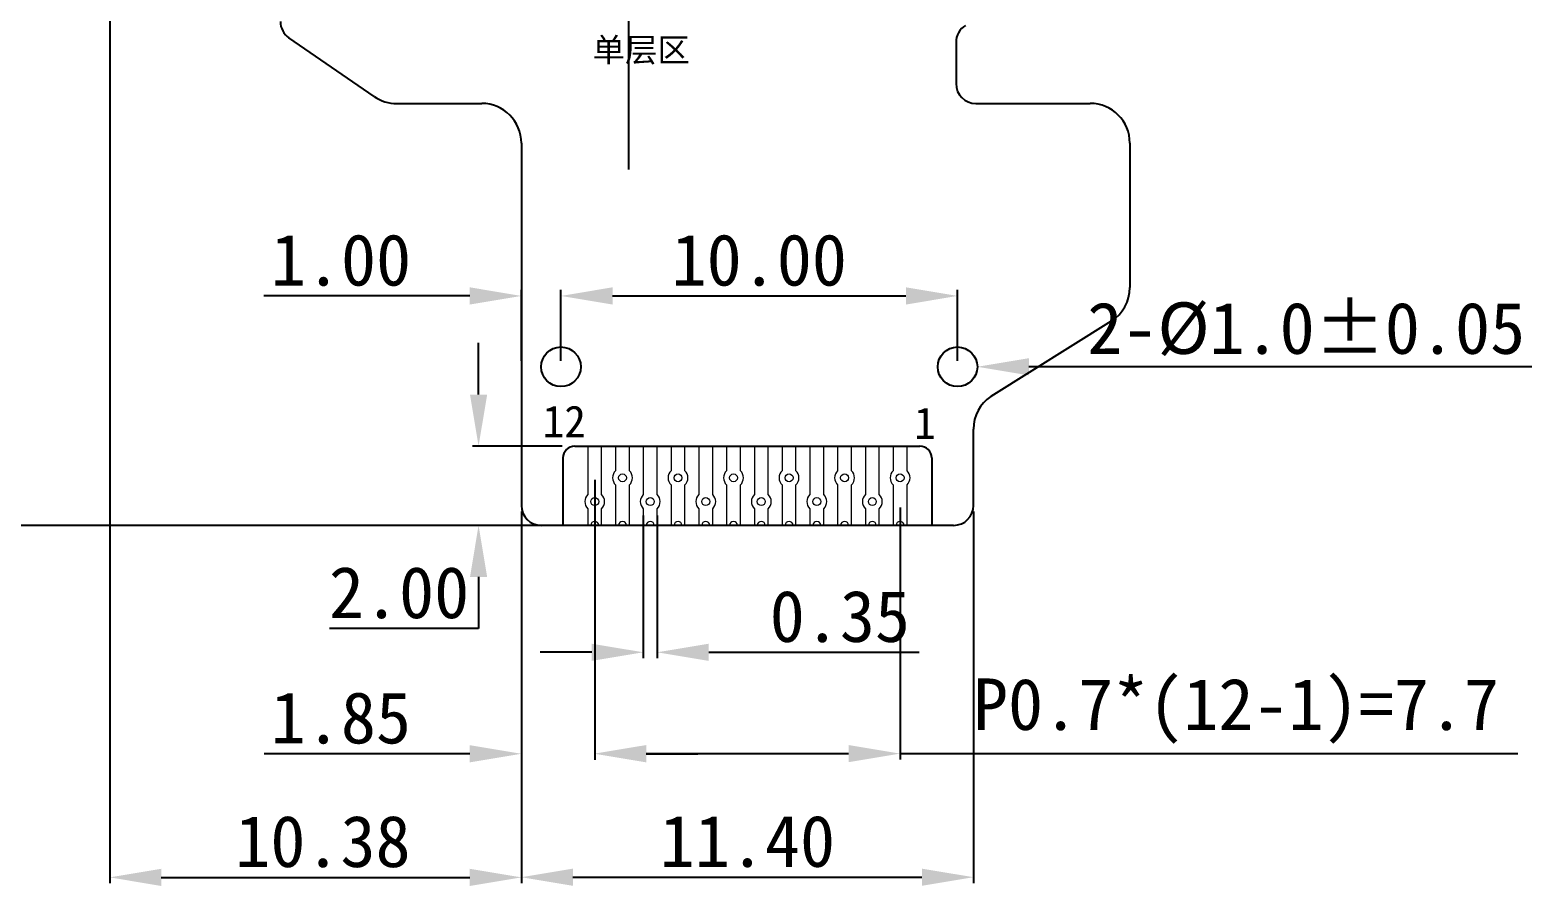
# Model space of a CAD drawing. Header units: millimetres. Extents: x 1344 to 1578, y 492 to 647.
# Drawn here: x 1378.46 to 1416.33, y 559.77 to 581.35 of the extents above; entities that cross this region are included whole.
import ezdxf
from ezdxf.lldxf.tags import DXFTag

# ---------------------------------------------------------------- set-up
doc = ezdxf.new("R2010")
doc.units = ezdxf.units.MM
for name, color, linetype in [('dim', 3, 'Continuous'), ('FPC', 30, 'Continuous'), ('lcd', 4, 'Continuous')]:
    doc.layers.add(name, color=color, linetype=linetype)
doc.styles.get("Standard").update_dxf_attribs({"font": 'txt', "bigfont": 'gbcbig.shx'})
doc.styles.add('宋体', font='')
doc.styles.get('宋体').set_extended_font_data('SimSun')
tags = doc.linetypes.add('CENTER', pattern=[2, 1.25, -0.25, 0.25, -0.25]).pattern_tags.tags
tags[10:11] = [DXFTag(74, 4), DXFTag(75, 0), DXFTag(340, '0'), DXFTag(46, 0.0), DXFTag(50, 0.0), DXFTag(44, 0.0), DXFTag(45, 0.0)]
tags[8:9] = [DXFTag(74, 4), DXFTag(75, 0), DXFTag(340, '0'), DXFTag(46, 0.0), DXFTag(50, 0.0), DXFTag(44, 0.0), DXFTag(45, 0.0)]
tags[6:7] = [DXFTag(74, 4), DXFTag(75, 0), DXFTag(340, '0'), DXFTag(46, 0.0), DXFTag(50, 0.0), DXFTag(44, 0.0), DXFTag(45, 0.0)]
tags[4:5] = [DXFTag(74, 4), DXFTag(75, 0), DXFTag(340, '0'), DXFTag(46, 0.0), DXFTag(50, 0.0), DXFTag(44, 0.0), DXFTag(45, 0.0)]
doc.dimstyles.get("Standard").update_dxf_attribs({"dimtxt": 3, "dimasz": 1.5, "dimexe": 0.3, "dimexo": 0.3, "dimgap": 0.5, "dimtad": 1, "dimtoh": 1, "dimdsep": 46, "dimtxsty": 'Standard', "dimcen": 0.5, "dimclrd": 2, "dimclre": 3, "dimclrt": 6, "dimadec": 1, "dimazin": 0, "dimtfac": 1, "dimtofl": 0, "dimtmove": 0, "dimatfit": 3, "dimfxl": 1, "dimtolj": 1, "dimtzin": 0, "dimarcsym": 0})

# ---------------------------------------------------------------- blocks, each defined once
blk = doc.blocks.new('*D32')
at = {"layer": 'Defpoints', "color": 0, "transparency": 16777216}
for p in [(1369.023, 581.993), (1380.468, 581.993), (1391.348, 568.862)]:
    blk.add_point(p, dxfattribs=at)
at = {"layer": 'dim', "color": 3, "lineweight": -2, "transparency": 16777216}
for p, q in [((1380.318, 581.993), (1368.873, 581.993)), ((1391.198, 568.862), (1368.873, 568.862))]:
    blk.add_line(p, q, dxfattribs=at)
at = {"layer": 'dim', "color": 2, "lineweight": -2, "transparency": 16777216}
blk.add_line((1369.023, 570.162), (1369.023, 580.693), dxfattribs=at)
at = {"layer": 'dim', "color": 2, "transparency": 16777216}
for points in [[(1368.806, 580.693), (1369.239, 580.693), (1369.023, 581.993)], [(1368.806, 570.162), (1369.239, 570.162), (1369.023, 568.862)]]:
    blk.add_solid(points, dxfattribs=at)
at = {"layer": 'dim', "color": 3, "transparency": 16777216, "insert": (1368.076, 575.427), "char_height": 1.3, "attachment_point": 5, "rotation": 90, "style": '宋体'}
blk.add_mtext('\\A1;13.13%%p0.5', dxfattribs=at)
blk = doc.blocks.new('*D33')
at = {"layer": 'Defpoints', "color": 0, "transparency": 16777216}
for p in [(1390.848, 569.362), (1402.248, 569.362), (1402.248, 559.99)]:
    blk.add_point(p, dxfattribs=at)
at = {"layer": 'dim', "color": 3, "lineweight": -2, "transparency": 16777216}
for p, q in [((1390.848, 569.212), (1390.848, 559.84)), ((1402.248, 569.212), (1402.248, 559.84))]:
    blk.add_line(p, q, dxfattribs=at)
at = {"layer": 'dim', "color": 2, "lineweight": -2, "transparency": 16777216}
blk.add_line((1392.148, 559.99), (1400.948, 559.99), dxfattribs=at)
at = {"layer": 'dim', "color": 2, "transparency": 16777216}
for points in [[(1392.148, 560.206), (1392.148, 559.773), (1390.848, 559.99)], [(1400.948, 560.206), (1400.948, 559.773), (1402.248, 559.99)]]:
    blk.add_solid(points, dxfattribs=at)
at = {"layer": 'dim', "color": 3, "transparency": 16777216, "insert": (1396.548, 560.89), "char_height": 1.3, "attachment_point": 5, "style": '宋体'}
blk.add_mtext('\\A1;11.40', dxfattribs=at)
blk = doc.blocks.new('*D34')
at = {"layer": 'Defpoints', "color": 0, "transparency": 16777216}
for p in [(1390.848, 569.362), (1392.698, 569.462), (1392.698, 563.103)]:
    blk.add_point(p, dxfattribs=at)
at = {"layer": 'dim', "color": 3, "lineweight": -2, "transparency": 16777216}
for p, q in [((1392.698, 569.312), (1392.698, 562.953)), ((1390.848, 569.212), (1390.848, 562.953))]:
    blk.add_line(p, q, dxfattribs=at)
at = {"layer": 'dim', "color": 2, "lineweight": -2, "transparency": 16777216}
for p, q in [((1389.548, 563.103), (1384.362, 563.103)), ((1393.998, 563.103), (1395.298, 563.103))]:
    blk.add_line(p, q, dxfattribs=at)
at = {"layer": 'dim', "color": 2, "transparency": 16777216}
for points in [[(1389.548, 563.319), (1389.548, 562.886), (1390.848, 563.103)], [(1393.998, 563.319), (1393.998, 562.886), (1392.698, 563.103)]]:
    blk.add_solid(points, dxfattribs=at)
at = {"layer": 'dim', "color": 3, "transparency": 16777216, "insert": (1386.298, 564.003), "char_height": 1.3, "attachment_point": 5, "style": '宋体'}
blk.add_mtext('\\A1;1.85', dxfattribs=at)
blk = doc.blocks.new('*D35')
at = {"layer": 'Defpoints', "color": 0, "transparency": 16777216}
for p in [(1392.023, 570.862), (1389.769, 568.862), (1392.523, 568.862)]:
    blk.add_point(p, dxfattribs=at)
at = {"layer": 'dim', "color": 2, "lineweight": -2, "transparency": 16777216}
for p, q in [((1389.769, 572.162), (1389.769, 573.462)), ((1389.769, 567.562), (1389.769, 566.262)), ((1389.769, 566.262), (1386.009, 566.262))]:
    blk.add_line(p, q, dxfattribs=at)
at = {"layer": 'dim', "color": 3, "lineweight": -2, "transparency": 16777216}
for p, q in [((1391.873, 570.862), (1389.619, 570.862)), ((1392.373, 568.862), (1389.619, 568.862))]:
    blk.add_line(p, q, dxfattribs=at)
at = {"layer": 'dim', "color": 2, "transparency": 16777216}
for points in [[(1389.553, 572.162), (1389.986, 572.162), (1389.769, 570.862)], [(1389.553, 567.562), (1389.986, 567.562), (1389.769, 568.862)]]:
    blk.add_solid(points, dxfattribs=at)
at = {"layer": 'dim', "color": 3, "transparency": 16777216, "insert": (1387.764, 567.162), "char_height": 1.3, "attachment_point": 5, "style": '宋体'}
blk.add_mtext('\\A1;2.00', dxfattribs=at)
blk = doc.blocks.new('*D36')
at = {"layer": 'Defpoints', "color": 0, "transparency": 16777216}
for p in [(1393.923, 569.262), (1394.273, 569.262), (1394.273, 565.662)]:
    blk.add_point(p, dxfattribs=at)
at = {"layer": 'dim', "color": 3, "lineweight": -2, "transparency": 16777216}
for p, q in [((1393.923, 569.112), (1393.923, 565.512)), ((1394.273, 569.112), (1394.273, 565.512))]:
    blk.add_line(p, q, dxfattribs=at)
at = {"layer": 'dim', "color": 2, "lineweight": -2, "transparency": 16777216}
for p, q in [((1392.623, 565.662), (1391.323, 565.662)), ((1395.573, 565.662), (1400.878, 565.662))]:
    blk.add_line(p, q, dxfattribs=at)
at = {"layer": 'dim', "color": 2, "transparency": 16777216}
for points in [[(1392.623, 565.878), (1392.623, 565.445), (1393.923, 565.662)], [(1395.573, 565.878), (1395.573, 565.445), (1394.273, 565.662)]]:
    blk.add_solid(points, dxfattribs=at)
at = {"layer": 'dim', "color": 3, "transparency": 16777216, "insert": (1398.88, 566.562), "char_height": 1.3, "attachment_point": 5, "style": '宋体'}
blk.add_mtext('\\A1;0.35', dxfattribs=at)
blk = doc.blocks.new('*D37')
at = {"layer": 'Defpoints', "color": 0, "transparency": 16777216}
for p in [(1401.347, 572.862), (1402.347, 572.862)]:
    blk.add_point(p, dxfattribs=at)
at = {"layer": 'dim', "color": 2, "lineweight": -2, "transparency": 16777216}
blk.add_line((1416.331, 572.862), (1403.647, 572.862), dxfattribs=at)
at = {"layer": 'dim', "color": 2, "transparency": 16777216}
blk.add_solid([(1403.647, 573.079), (1403.647, 572.645), (1402.347, 572.862)], dxfattribs=at)
at = {"layer": 'dim', "color": 3, "transparency": 16777216, "insert": (1410.639, 573.809), "char_height": 1.3, "attachment_point": 5, "style": '宋体'}
blk.add_mtext('\\A1;2-%%c1.0%%p0.05', dxfattribs=at)
blk = doc.blocks.new('*D38')
at = {"layer": 'Defpoints', "color": 0, "transparency": 16777216}
for p in [(1392.698, 570.162), (1400.398, 569.462), (1400.398, 563.107)]:
    blk.add_point(p, dxfattribs=at)
at = {"layer": 'dim', "color": 3, "lineweight": -2, "transparency": 16777216}
for p, q in [((1392.698, 570.012), (1392.698, 562.957)), ((1400.398, 569.312), (1400.398, 562.957))]:
    blk.add_line(p, q, dxfattribs=at)
at = {"layer": 'dim', "color": 2, "lineweight": -2, "transparency": 16777216}
for p, q in [((1393.998, 563.107), (1399.098, 563.107)), ((1400.398, 563.107), (1415.975, 563.107))]:
    blk.add_line(p, q, dxfattribs=at)
at = {"layer": 'dim', "color": 2, "transparency": 16777216}
for points in [[(1393.998, 563.323), (1393.998, 562.89), (1392.698, 563.107)], [(1399.098, 563.323), (1399.098, 562.89), (1400.398, 563.107)]]:
    blk.add_solid(points, dxfattribs=at)
at = {"layer": 'dim', "color": 3, "transparency": 16777216, "insert": (1408.868, 564.18), "char_height": 1.3, "attachment_point": 5, "style": '宋体'}
blk.add_mtext('\\A1;P0.7*(12-1)=7.7', dxfattribs=at)
blk = doc.blocks.new('*D39')
at = {"layer": 'Defpoints', "color": 0, "transparency": 16777216}
for p in [(1401.847, 574.649), (1391.847, 572.862), (1401.847, 572.862)]:
    blk.add_point(p, dxfattribs=at)
at = {"layer": 'dim', "color": 3, "lineweight": -2, "transparency": 16777216}
for p, q in [((1391.847, 573.012), (1391.847, 574.799)), ((1401.847, 573.012), (1401.847, 574.799))]:
    blk.add_line(p, q, dxfattribs=at)
at = {"layer": 'dim', "color": 2, "lineweight": -2, "transparency": 16777216}
blk.add_line((1393.147, 574.649), (1400.547, 574.649), dxfattribs=at)
at = {"layer": 'dim', "color": 2, "transparency": 16777216}
for points in [[(1393.147, 574.866), (1393.147, 574.432), (1391.847, 574.649)], [(1400.547, 574.866), (1400.547, 574.432), (1401.847, 574.649)]]:
    blk.add_solid(points, dxfattribs=at)
at = {"layer": 'dim', "color": 3, "transparency": 16777216, "insert": (1396.847, 575.549), "char_height": 1.3, "attachment_point": 5, "style": '宋体'}
blk.add_mtext('\\A1;10.00', dxfattribs=at)
blk = doc.blocks.new('*D40')
at = {"layer": 'Defpoints', "color": 0, "transparency": 16777216}
for p in [(1390.848, 574.649), (1390.848, 572.862), (1391.847, 572.862)]:
    blk.add_point(p, dxfattribs=at)
at = {"layer": 'dim', "color": 2, "lineweight": -2, "transparency": 16777216}
for p, q in [((1389.548, 574.649), (1384.353, 574.649)), ((1393.147, 574.649), (1394.447, 574.649))]:
    blk.add_line(p, q, dxfattribs=at)
at = {"layer": 'dim', "color": 3, "lineweight": -2, "transparency": 16777216}
for p, q in [((1390.848, 573.012), (1390.848, 574.799)), ((1391.847, 573.012), (1391.847, 574.799))]:
    blk.add_line(p, q, dxfattribs=at)
at = {"layer": 'dim', "color": 2, "transparency": 16777216}
for points in [[(1389.548, 574.866), (1389.548, 574.432), (1390.848, 574.649)], [(1393.147, 574.866), (1393.147, 574.432), (1391.847, 574.649)]]:
    blk.add_solid(points, dxfattribs=at)
at = {"layer": 'dim', "color": 3, "transparency": 16777216, "insert": (1386.3, 575.549), "char_height": 1.3, "attachment_point": 5, "style": '宋体'}
blk.add_mtext('\\A1;1.00', dxfattribs=at)
blk = doc.blocks.new('*D41')
at = {"layer": 'Defpoints', "color": 0, "transparency": 16777216}
for p in [(1380.468, 582.293), (1390.848, 569.362), (1390.848, 559.986)]:
    blk.add_point(p, dxfattribs=at)
at = {"layer": 'dim', "color": 3, "lineweight": -2, "transparency": 16777216}
for p, q in [((1380.468, 582.143), (1380.468, 559.836)), ((1390.848, 569.212), (1390.848, 559.836))]:
    blk.add_line(p, q, dxfattribs=at)
at = {"layer": 'dim', "color": 2, "lineweight": -2, "transparency": 16777216}
blk.add_line((1381.768, 559.986), (1389.548, 559.986), dxfattribs=at)
at = {"layer": 'dim', "color": 2, "transparency": 16777216}
for points in [[(1381.768, 560.202), (1381.768, 559.769), (1380.468, 559.986)], [(1389.548, 560.202), (1389.548, 559.769), (1390.848, 559.986)]]:
    blk.add_solid(points, dxfattribs=at)
at = {"layer": 'dim', "color": 3, "transparency": 16777216, "insert": (1385.845, 560.886), "char_height": 1.3, "attachment_point": 5, "style": '宋体'}
blk.add_mtext('\\A1;10.38', dxfattribs=at)
blk = doc.blocks.new('A$C27482C52')
at = {"layer": 'lcd'}
h = blk.add_hatch(color=2, dxfattribs=at)
h.paths.add_polyline_path([(30.427, 7.253), (31.227, 7.253), (31.227, 6.453), (30.427, 6.453)])
h.paths.add_polyline_path([(31, 7.049), (30.681, 7.049), (30.681, 6.712), (31, 6.712)], flags=24)
for p, q in [((6.003, 32.973), (31.403, 32.973)), ((6.003, 32.973), (6.003, 4.773)), ((31.403, 32.973), (31.403, 4.773)), ((7.003, 31.973), (30.403, 31.973)), ((7.003, 31.973), (7.003, 8.503)), ((30.403, 31.973), (30.403, 8.503)), ((7.003, 8.503), (30.403, 8.503)), ((6.003, 7.373), (31.403, 7.373)), ((31.403, 6.225), (6.003, 6.225)), ((31.403, 4.773), (6.003, 4.773))]:
    blk.add_line(p, q)
for points in [[(9.768, 5.373), (9.968, 5.373), (9.968, 5.173), (9.768, 5.173)], [(10.368, 5.323), (10.868, 5.323), (10.868, 5.223), (10.368, 5.223)], [(10.868, 5.623), (10.938, 5.623), (10.938, 4.923), (10.868, 4.923)], [(10.988, 5.623), (11.058, 5.623), (11.058, 4.923), (10.988, 4.923)], [(11.108, 5.623), (11.178, 5.623), (11.178, 4.923), (11.108, 4.923)], [(11.228, 5.623), (11.298, 5.623), (11.298, 4.923), (11.228, 4.923)], [(11.348, 5.623), (11.418, 5.623), (11.418, 4.923), (11.348, 4.923)], [(11.468, 5.623), (11.538, 5.623), (11.538, 4.923), (11.468, 4.923)], [(11.588, 5.623), (11.658, 5.623), (11.658, 4.923), (11.588, 4.923)], [(11.708, 5.623), (11.778, 5.623), (11.778, 4.923), (11.708, 4.923)], [(11.828, 5.623), (11.898, 5.623), (11.898, 4.923), (11.828, 4.923)], [(11.948, 5.623), (12.018, 5.623), (12.018, 4.923), (11.948, 4.923)], [(12.068, 5.623), (12.138, 5.623), (12.138, 4.923), (12.068, 4.923)], [(12.188, 5.623), (12.258, 5.623), (12.258, 4.923), (12.188, 4.923)], [(12.308, 5.623), (12.378, 5.623), (12.378, 4.923), (12.308, 4.923)], [(12.428, 5.623), (12.498, 5.623), (12.498, 4.923), (12.428, 4.923)], [(12.548, 5.623), (12.618, 5.623), (12.618, 4.923), (12.548, 4.923)], [(12.668, 5.623), (12.738, 5.623), (12.738, 4.923), (12.668, 4.923)], [(12.788, 5.623), (12.858, 5.623), (12.858, 4.923), (12.788, 4.923)], [(12.908, 5.623), (12.978, 5.623), (12.978, 4.923), (12.908, 4.923)], [(13.028, 5.623), (13.098, 5.623), (13.098, 4.923), (13.028, 4.923)], [(13.148, 5.623), (13.218, 5.623), (13.218, 4.923), (13.148, 4.923)], [(13.268, 5.623), (13.338, 5.623), (13.338, 4.923), (13.268, 4.923)], [(13.388, 5.623), (13.458, 5.623), (13.458, 4.923), (13.388, 4.923)], [(13.508, 5.623), (13.578, 5.623), (13.578, 4.923), (13.508, 4.923)], [(13.628, 5.623), (13.698, 5.623), (13.698, 4.923), (13.628, 4.923)], [(13.748, 5.623), (13.818, 5.623), (13.818, 4.923), (13.748, 4.923)], [(13.868, 5.623), (13.938, 5.623), (13.938, 4.923), (13.868, 4.923)], [(13.988, 5.623), (14.058, 5.623), (14.058, 4.923), (13.988, 4.923)], [(14.108, 5.623), (14.178, 5.623), (14.178, 4.923), (14.108, 4.923)], [(14.228, 5.623), (14.298, 5.623), (14.298, 4.923), (14.228, 4.923)], [(14.348, 5.623), (14.418, 5.623), (14.418, 4.923), (14.348, 4.923)], [(14.468, 5.623), (14.538, 5.623), (14.538, 4.923), (14.468, 4.923)], [(14.588, 5.623), (14.658, 5.623), (14.658, 4.923), (14.588, 4.923)], [(14.708, 5.623), (14.778, 5.623), (14.778, 4.923), (14.708, 4.923)], [(14.828, 5.623), (14.898, 5.623), (14.898, 4.923), (14.828, 4.923)], [(14.948, 5.623), (15.018, 5.623), (15.018, 4.923), (14.948, 4.923)], [(15.068, 5.623), (15.138, 5.623), (15.138, 4.923), (15.068, 4.923)], [(15.188, 5.623), (15.258, 5.623), (15.258, 4.923), (15.188, 4.923)], [(15.308, 5.623), (15.378, 5.623), (15.378, 4.923), (15.308, 4.923)], [(15.428, 5.623), (15.498, 5.623), (15.498, 4.923), (15.428, 4.923)], [(15.548, 5.623), (15.618, 5.623), (15.618, 4.923), (15.548, 4.923)], [(15.668, 5.623), (15.738, 5.623), (15.738, 4.923), (15.668, 4.923)], [(15.788, 5.623), (15.858, 5.623), (15.858, 4.923), (15.788, 4.923)], [(15.908, 5.623), (15.978, 5.623), (15.978, 4.923), (15.908, 4.923)], [(16.028, 5.623), (16.098, 5.623), (16.098, 4.923), (16.028, 4.923)], [(16.148, 5.623), (16.218, 5.623), (16.218, 4.923), (16.148, 4.923)], [(16.268, 5.623), (16.338, 5.623), (16.338, 4.923), (16.268, 4.923)], [(16.388, 5.623), (16.458, 5.623), (16.458, 4.923), (16.388, 4.923)], [(16.508, 5.623), (16.578, 5.623), (16.578, 4.923), (16.508, 4.923)], [(16.628, 5.623), (16.698, 5.623), (16.698, 4.923), (16.628, 4.923)], [(16.748, 5.623), (16.818, 5.623), (16.818, 4.923), (16.748, 4.923)], [(16.868, 5.623), (16.938, 5.623), (16.938, 4.923), (16.868, 4.923)], [(16.988, 5.623), (17.058, 5.623), (17.058, 4.923), (16.988, 4.923)], [(17.108, 5.623), (17.178, 5.623), (17.178, 4.923), (17.108, 4.923)], [(17.228, 5.623), (17.298, 5.623), (17.298, 4.923), (17.228, 4.923)], [(17.348, 5.623), (17.418, 5.623), (17.418, 4.923), (17.348, 4.923)], [(17.468, 5.623), (17.538, 5.623), (17.538, 4.923), (17.468, 4.923)], [(17.588, 5.623), (17.658, 5.623), (17.658, 4.923), (17.588, 4.923)], [(17.708, 5.623), (17.778, 5.623), (17.778, 4.923), (17.708, 4.923)], [(17.828, 5.623), (17.898, 5.623), (17.898, 4.923), (17.828, 4.923)], [(17.948, 5.623), (18.018, 5.623), (18.018, 4.923), (17.948, 4.923)], [(18.068, 5.623), (18.138, 5.623), (18.138, 4.923), (18.068, 4.923)], [(18.188, 5.623), (18.258, 5.623), (18.258, 4.923), (18.188, 4.923)], [(18.308, 5.623), (18.378, 5.623), (18.378, 4.923), (18.308, 4.923)], [(18.428, 5.623), (18.498, 5.623), (18.498, 4.923), (18.428, 4.923)], [(18.548, 5.623), (18.618, 5.623), (18.618, 4.923), (18.548, 4.923)], [(18.668, 5.623), (18.738, 5.623), (18.738, 4.923), (18.668, 4.923)], [(18.788, 5.623), (18.858, 5.623), (18.858, 4.923), (18.788, 4.923)], [(18.908, 5.623), (18.978, 5.623), (18.978, 4.923), (18.908, 4.923)], [(19.028, 5.623), (19.098, 5.623), (19.098, 4.923), (19.028, 4.923)], [(19.148, 5.623), (19.218, 5.623), (19.218, 4.923), (19.148, 4.923)], [(19.268, 5.623), (19.338, 5.623), (19.338, 4.923), (19.268, 4.923)], [(19.388, 5.623), (19.458, 5.623), (19.458, 4.923), (19.388, 4.923)], [(19.508, 5.623), (19.578, 5.623), (19.578, 4.923), (19.508, 4.923)], [(19.628, 5.623), (19.698, 5.623), (19.698, 4.923), (19.628, 4.923)], [(19.748, 5.623), (19.818, 5.623), (19.818, 4.923), (19.748, 4.923)], [(19.868, 5.623), (19.938, 5.623), (19.938, 4.923), (19.868, 4.923)], [(19.988, 5.623), (20.058, 5.623), (20.058, 4.923), (19.988, 4.923)], [(20.108, 5.623), (20.178, 5.623), (20.178, 4.923), (20.108, 4.923)], [(20.228, 5.623), (20.298, 5.623), (20.298, 4.923), (20.228, 4.923)], [(20.348, 5.623), (20.418, 5.623), (20.418, 4.923), (20.348, 4.923)], [(20.468, 5.623), (20.538, 5.623), (20.538, 4.923), (20.468, 4.923)], [(20.588, 5.623), (20.658, 5.623), (20.658, 4.923), (20.588, 4.923)], [(20.708, 5.623), (20.778, 5.623), (20.778, 4.923), (20.708, 4.923)], [(20.828, 5.623), (20.898, 5.623), (20.898, 4.923), (20.828, 4.923)], [(20.948, 5.623), (21.018, 5.623), (21.018, 4.923), (20.948, 4.923)], [(21.068, 5.623), (21.138, 5.623), (21.138, 4.923), (21.068, 4.923)], [(21.188, 5.623), (21.258, 5.623), (21.258, 4.923), (21.188, 4.923)], [(21.308, 5.623), (21.378, 5.623), (21.378, 4.923), (21.308, 4.923)], [(21.428, 5.623), (21.498, 5.623), (21.498, 4.923), (21.428, 4.923)], [(21.548, 5.623), (21.618, 5.623), (21.618, 4.923), (21.548, 4.923)], [(21.668, 5.623), (21.738, 5.623), (21.738, 4.923), (21.668, 4.923)], [(21.788, 5.623), (21.858, 5.623), (21.858, 4.923), (21.788, 4.923)], [(21.908, 5.623), (21.978, 5.623), (21.978, 4.923), (21.908, 4.923)], [(22.028, 5.623), (22.098, 5.623), (22.098, 4.923), (22.028, 4.923)], [(22.148, 5.623), (22.218, 5.623), (22.218, 4.923), (22.148, 4.923)], [(22.268, 5.623), (22.338, 5.623), (22.338, 4.923), (22.268, 4.923)], [(22.388, 5.623), (22.458, 5.623), (22.458, 4.923), (22.388, 4.923)], [(22.508, 5.623), (22.578, 5.623), (22.578, 4.923), (22.508, 4.923)], [(22.628, 5.623), (22.698, 5.623), (22.698, 4.923), (22.628, 4.923)], [(22.748, 5.623), (22.818, 5.623), (22.818, 4.923), (22.748, 4.923)], [(22.868, 5.623), (22.938, 5.623), (22.938, 4.923), (22.868, 4.923)], [(22.988, 5.623), (23.058, 5.623), (23.058, 4.923), (22.988, 4.923)], [(23.108, 5.623), (23.178, 5.623), (23.178, 4.923), (23.108, 4.923)], [(23.228, 5.623), (23.298, 5.623), (23.298, 4.923), (23.228, 4.923)], [(23.348, 5.623), (23.418, 5.623), (23.418, 4.923), (23.348, 4.923)], [(23.468, 5.623), (23.538, 5.623), (23.538, 4.923), (23.468, 4.923)], [(23.588, 5.623), (23.658, 5.623), (23.658, 4.923), (23.588, 4.923)], [(23.708, 5.623), (23.778, 5.623), (23.778, 4.923), (23.708, 4.923)], [(23.828, 5.623), (23.898, 5.623), (23.898, 4.923), (23.828, 4.923)], [(23.948, 5.623), (24.018, 5.623), (24.018, 4.923), (23.948, 4.923)], [(24.068, 5.623), (24.138, 5.623), (24.138, 4.923), (24.068, 4.923)], [(24.188, 5.623), (24.258, 5.623), (24.258, 4.923), (24.188, 4.923)], [(24.308, 5.623), (24.378, 5.623), (24.378, 4.923), (24.308, 4.923)], [(24.428, 5.623), (24.498, 5.623), (24.498, 4.923), (24.428, 4.923)], [(24.548, 5.623), (24.618, 5.623), (24.618, 4.923), (24.548, 4.923)], [(24.668, 5.623), (24.738, 5.623), (24.738, 4.923), (24.668, 4.923)], [(24.788, 5.623), (24.858, 5.623), (24.858, 4.923), (24.788, 4.923)], [(24.908, 5.623), (24.978, 5.623), (24.978, 4.923), (24.908, 4.923)], [(25.028, 5.623), (25.098, 5.623), (25.098, 4.923), (25.028, 4.923)], [(25.148, 5.623), (25.218, 5.623), (25.218, 4.923), (25.148, 4.923)], [(25.268, 5.623), (25.338, 5.623), (25.338, 4.923), (25.268, 4.923)], [(25.388, 5.623), (25.458, 5.623), (25.458, 4.923), (25.388, 4.923)], [(25.508, 5.623), (25.578, 5.623), (25.578, 4.923), (25.508, 4.923)], [(25.628, 5.623), (25.698, 5.623), (25.698, 4.923), (25.628, 4.923)], [(25.748, 5.623), (25.818, 5.623), (25.818, 4.923), (25.748, 4.923)], [(25.868, 5.623), (25.938, 5.623), (25.938, 4.923), (25.868, 4.923)], [(25.988, 5.623), (26.058, 5.623), (26.058, 4.923), (25.988, 4.923)], [(26.108, 5.623), (26.178, 5.623), (26.178, 4.923), (26.108, 4.923)], [(26.228, 5.623), (26.298, 5.623), (26.298, 4.923), (26.228, 4.923)], [(26.348, 5.623), (26.418, 5.623), (26.418, 4.923), (26.348, 4.923)], [(26.468, 5.623), (26.538, 5.623), (26.538, 4.923), (26.468, 4.923)], [(26.538, 5.623), (26.468, 5.623), (26.468, 4.923), (26.538, 4.923)], [(27.038, 5.323), (26.538, 5.323), (26.538, 5.223), (27.038, 5.223)], [(27.638, 5.373), (27.438, 5.373), (27.438, 5.173), (27.638, 5.173)]]:
    blk.add_lwpolyline(points, close=True)
at = {"layer": 'FPC', "color": 1, "linetype": 'CENTER'}
for p, q in [((18.703, 36.639), (18.703, 0)), ((0, 20.238), (36.639, 20.238))]:
    blk.add_line(p, q, dxfattribs=at)
at = {"layer": 'lcd'}
blk.add_lwpolyline([(31.227, 7.253), (30.427, 7.253), (30.427, 6.453), (31.227, 6.453)], close=True, dxfattribs=at)
at = {"layer": 'FPC', "color": 6, "insert": (19.903, 12.541), "char_height": 1.5963, "width": 24.54925, "attachment_point": 1, "style": '宋体'}
blk.add_mtext('银浆点', dxfattribs=at)
at = {"layer": 'lcd', "insert": (10.849, 24.908), "char_height": 2.00104, "width": 24.62491, "attachment_point": 1, "style": '宋体'}
blk.add_mtext('    1.30"\\P240*RGB*240\\P    ', dxfattribs=at)
at = {"layer": 'lcd', "extrusion": (0, 0, -1), "insert": (30.95, 6.999), "char_height": 0.2, "width": 0.09633, "attachment_point": 1, "text_direction": (-1, 0, 0), "style": '宋体'}
blk.add_mtext('Ag', dxfattribs=at)
at = {"layer": 'dim'}
blk.add_leader([(30.578, 7.085), (27.625, 10.152), (19.065, 10.152)], dimstyle='Standard', override={"dimscale": 0.5, "dimtxt": 2.6, "dimasz": 2.6, "dimexe": 0.3, "dimexo": 0.3, "dimzin": 0, "dimtxsty": '宋体', "dimcen": 0, "dimclrt": 3, "dimtp": 0, "dimtm": 0, "dimtzin": 0}, dxfattribs=at)

msp = doc.modelspace()

# ---------------------------------------------------------------- linework, layer by layer
at = {"color": 30}
for p, q in [((1392.198, 570.862), (1400.898, 570.862)), ((1391.898, 570.562), (1391.898, 568.862)), ((1401.198, 570.562), (1401.198, 568.862)), ((1391.698, 568.862), (1391.573, 568.862))]:
    msp.add_line(p, q, dxfattribs=at)
msp.add_line((1391.348, 568.862), (1391.348, 568.862))
for centre, start, end in [((1392.198, 570.562), 90, 180), ((1400.898, 570.562), 360, 90)]:
    msp.add_arc(centre, 0.3, start, end, dxfattribs=at)
at = {"layer": 'FPC', "color": 30}
for p, q in [((1387.138, 579.679), (1384.989, 581.156)), ((1401.808, 581.042), (1401.808, 580.003)), ((1401.808, 580.557), (1401.808, 580.003)), ((1387.704, 579.503), (1389.848, 579.503)), ((1402.308, 579.503), (1405.192, 579.503)), ((1406.192, 578.503), (1406.192, 574.862)), ((1405.722, 574.014), (1402.684, 572.116))]:
    msp.add_line(p, q, dxfattribs=at)
at = {"layer": 'FPC'}
for p, q in [((1390.848, 578.503), (1390.848, 569.362)), ((1390.848, 577.613), (1390.848, 569.362)), ((1402.248, 569.362), (1402.248, 571.29)), ((1401.748, 568.862), (1391.348, 568.862))]:
    msp.add_line(p, q, dxfattribs=at)
at = {"layer": 'FPC', "color": 2, "lineweight": 9}
for p, q in [((1392.523, 570.862), (1392.523, 569.641)), ((1392.523, 570.862), (1392.523, 570.862)), ((1392.873, 570.862), (1392.523, 570.862)), ((1392.873, 569.641), (1392.873, 570.862)), ((1393.223, 570.862), (1393.223, 570.241)), ((1393.573, 570.862), (1393.223, 570.862)), ((1393.573, 570.241), (1393.573, 570.862)), ((1393.923, 570.862), (1393.923, 569.641)), ((1394.273, 570.862), (1393.923, 570.862)), ((1394.273, 569.641), (1394.273, 570.862)), ((1394.623, 570.862), (1394.623, 570.241)), ((1394.973, 570.862), (1394.623, 570.862)), ((1394.973, 570.241), (1394.973, 570.862)), ((1395.323, 570.862), (1395.323, 569.641)), ((1395.673, 570.862), (1395.323, 570.862)), ((1395.673, 569.641), (1395.673, 570.862)), ((1396.023, 570.862), (1396.023, 570.241)), ((1396.373, 570.862), (1396.023, 570.862)), ((1396.373, 570.241), (1396.373, 570.862)), ((1396.723, 570.862), (1396.723, 569.641)), ((1397.073, 570.862), (1396.723, 570.862)), ((1397.073, 569.641), (1397.073, 570.862)), ((1397.423, 570.862), (1397.423, 570.241)), ((1397.773, 570.862), (1397.423, 570.862)), ((1397.773, 570.241), (1397.773, 570.862)), ((1398.123, 570.862), (1398.123, 569.641)), ((1398.473, 570.862), (1398.123, 570.862)), ((1398.473, 569.641), (1398.473, 570.862)), ((1398.823, 570.862), (1398.823, 570.241)), ((1399.173, 570.862), (1398.823, 570.862)), ((1399.173, 570.241), (1399.173, 570.862)), ((1399.523, 570.862), (1399.523, 569.641)), ((1399.873, 570.862), (1399.523, 570.862)), ((1399.873, 569.641), (1399.873, 570.862)), ((1400.223, 570.862), (1400.223, 570.241)), ((1400.573, 570.862), (1400.223, 570.862)), ((1400.573, 570.241), (1400.573, 570.862)), ((1393.223, 569.883), (1393.223, 568.862)), ((1393.573, 568.862), (1393.573, 569.883)), ((1394.623, 569.883), (1394.623, 568.862)), ((1394.973, 568.862), (1394.973, 569.883)), ((1396.023, 569.883), (1396.023, 568.862)), ((1396.373, 568.862), (1396.373, 569.883)), ((1397.423, 569.883), (1397.423, 568.862)), ((1397.773, 568.862), (1397.773, 569.883)), ((1398.823, 569.883), (1398.823, 568.862)), ((1399.173, 568.862), (1399.173, 569.883)), ((1400.223, 569.883), (1400.223, 568.862)), ((1400.573, 568.862), (1400.573, 569.883)), ((1392.523, 569.283), (1392.523, 568.862)), ((1392.873, 568.862), (1392.873, 569.283)), ((1393.923, 569.283), (1393.923, 568.862)), ((1394.273, 568.862), (1394.273, 569.283)), ((1395.323, 569.283), (1395.323, 568.862)), ((1395.673, 568.862), (1395.673, 569.283)), ((1396.723, 569.283), (1396.723, 568.862)), ((1397.073, 568.862), (1397.073, 569.283)), ((1398.123, 569.283), (1398.123, 568.862)), ((1398.473, 568.862), (1398.473, 569.283)), ((1399.523, 569.283), (1399.523, 568.862)), ((1399.873, 568.862), (1399.873, 569.283)), ((1397.698, 568.862), (1397.773, 568.862)), ((1397.773, 568.862), (1397.773, 568.862))]:
    msp.add_line(p, q, dxfattribs=at)
at = {"layer": 'FPC', "lineweight": 9}
for points in [[(1393.923, 570.862), (1393.923, 570.862)], [(1395.323, 570.862), (1395.323, 570.862)], [(1396.723, 570.862), (1396.723, 570.862)], [(1398.123, 570.862), (1398.123, 570.862)], [(1399.523, 570.862), (1399.523, 570.862)]]:
    msp.add_lwpolyline(points, dxfattribs=at)
at = {"layer": 'FPC', "color": 34}
for centre in [(1391.847, 572.862), (1401.847, 572.862)]:
    msp.add_circle(centre, 0.5, dxfattribs=at)
at = {"layer": 'FPC', "color": 6, "lineweight": 9}
for centre in [(1393.398, 570.062), (1394.798, 570.062), (1396.198, 570.062), (1397.598, 570.062), (1398.998, 570.062), (1400.398, 570.062), (1392.698, 569.462), (1394.098, 569.462), (1395.498, 569.462), (1396.898, 569.462), (1398.298, 569.462), (1399.698, 569.462)]:
    msp.add_circle(centre, 0.1, dxfattribs=at)
at = {"layer": 'FPC', "color": 30}
for centre, radius, start, end in [((1385.272, 581.568), 0.5, 180, 235.4983), ((1402.308, 581.042), 0.5, 121.2057, 180), ((1402.308, 580.003), 0.5, 180, 270), ((1387.704, 580.503), 1, 235.4983, 270), ((1405.192, 578.503), 1, 0, 90), ((1405.192, 574.862), 1, 301.9954, 0)]:
    msp.add_arc(centre, radius, start, end, dxfattribs=at)
at = {"layer": 'FPC'}
for centre, radius, start, end in [((1389.848, 578.503), 1, 360, 90), ((1403.248, 571.29), 1, 124.2834, 180), ((1391.348, 569.362), 0.5, 180, 270), ((1401.748, 569.362), 0.5, 270, 0)]:
    msp.add_arc(centre, radius, start, end, dxfattribs=at)
at = {"layer": 'FPC', "color": 2, "lineweight": 9}
for centre, radius, start, end in [((1393.398, 570.062), 0.25, 134.427, 225.573), ((1393.398, 570.062), 0.25, 314.427, 45.573), ((1394.798, 570.062), 0.25, 134.427, 225.573), ((1394.798, 570.062), 0.25, 314.427, 45.573), ((1396.198, 570.062), 0.25, 134.427, 225.573), ((1396.198, 570.062), 0.25, 314.427, 45.573), ((1397.598, 570.062), 0.25, 134.427, 225.573), ((1397.598, 570.062), 0.25, 314.427, 45.573), ((1398.998, 570.062), 0.25, 134.427, 225.573), ((1398.998, 570.062), 0.25, 314.427, 45.573), ((1400.398, 570.062), 0.25, 134.427, 225.573), ((1400.398, 570.062), 0.25, 314.427, 45.573), ((1392.698, 569.462), 0.25, 134.427, 225.573), ((1392.698, 569.462), 0.25, 314.427, 45.573), ((1394.098, 569.462), 0.25, 134.427, 225.573), ((1394.098, 569.462), 0.25, 314.427, 45.573), ((1395.498, 569.462), 0.25, 134.427, 225.573), ((1395.498, 569.462), 0.25, 314.427, 45.573), ((1396.898, 569.462), 0.25, 134.427, 225.573), ((1396.898, 569.462), 0.25, 314.427, 45.573), ((1398.298, 569.462), 0.25, 134.427, 225.573), ((1398.298, 569.462), 0.25, 314.427, 45.573), ((1399.698, 569.462), 0.25, 134.427, 225.573), ((1399.698, 569.462), 0.25, 314.427, 45.573), ((1392.698, 568.862), 0.1, 0, 180), ((1393.398, 568.862), 0.1, 0, 180), ((1394.098, 568.862), 0.1, 0, 180), ((1394.798, 568.862), 0.1, 0, 180), ((1395.498, 568.862), 0.1, 0, 180), ((1396.198, 568.862), 0.1, 0, 180), ((1396.898, 568.862), 0.1, 0, 180), ((1397.598, 568.862), 0.1, 0, 180), ((1398.298, 568.862), 0.1, 0, 180), ((1398.998, 568.862), 0.1, 0, 180), ((1399.698, 568.862), 0.1, 0, 180), ((1400.398, 568.862), 0.1, 0, 180)]:
    msp.add_arc(centre, radius, start, end, dxfattribs=at)

# ---------------------------------------------------------------- block references
msp.add_blockref('A$C27482C52', (1374.845, 577.84))

# ---------------------------------------------------------------- texts
at = {"color": 3, "char_height": 0.8, "width": 1.89044, "attachment_point": 1, "style": '宋体'}
for s, insert in [('12', (1391.386, 571.886)), ('1', (1400.754, 571.841))]:
    msp.add_mtext(s, dxfattribs=dict(at, insert=insert))
at = {"layer": 'FPC', "color": 1, "insert": (1392.641, 581.155), "char_height": 0.2, "width": 2.9375, "attachment_point": 1}
msp.add_mtext('{\\fPMingLiU|b0|i0|c134|p18;\\H3x;单层区}', dxfattribs=at)

# ---------------------------------------------------------------- dimensions: what is measured, and where the dimension line sits
at = {"layer": 'dim'}
for base, p1, p2, picture, middle in [((1390.848, 559.986), (1380.468, 582.293), (1390.848, 569.362), '*D41', (1385.845, 559.986)), ((1401.847, 574.649), (1391.847, 572.862), (1401.847, 572.862), '*D39', (1396.847, 574.649)), ((1392.698, 563.103), (1390.848, 569.362), (1392.698, 569.462), '*D34', (1386.298, 563.103)), ((1402.248, 559.99), (1390.848, 569.362), (1402.248, 569.362), '*D33', (1396.548, 559.99)), ((1394.273, 565.662), (1393.923, 569.262), (1394.273, 569.262), '*D36', (1398.88, 565.662))]:
    dim = msp.add_linear_dim(base=base, p1=p1, p2=p2, dimstyle='Standard', override={"dimscale": 0.5, "dimtxt": 2.6, "dimasz": 2.6, "dimzin": 0, "dimtxsty": '宋体', "dimcen": 0, "dimclrt": 3}, dxfattribs=at)
    dim.commit()
    dim.dimension.update_dxf_attribs({"geometry": picture, "text_midpoint": middle, "dimtype": 160})
dim = msp.add_linear_dim(base=(1369.023, 581.993), p1=(1391.348, 568.862), p2=(1380.468, 581.993), angle=90, text='<>%%p0.5', dimstyle='Standard', override={"dimscale": 0.5, "dimtxt": 2.6, "dimasz": 2.6, "dimzin": 0, "dimtxsty": '宋体', "dimcen": 0, "dimclrt": 3}, dxfattribs=at)
dim.commit()
dim.dimension.update_dxf_attribs({"geometry": '*D32', "text_midpoint": (1368.076, 575.427)})
dim = msp.add_linear_dim(base=(1390.848, 574.649), p1=(1391.847, 572.862), p2=(1390.848, 572.862), dimstyle='Standard', override={"dimscale": 0.5, "dimtxt": 2.6, "dimasz": 2.6, "dimzin": 0, "dimtxsty": '宋体', "dimcen": 0, "dimclrt": 3}, dxfattribs=at)
dim.commit()
dim.dimension.update_dxf_attribs({"geometry": '*D40', "text_midpoint": (1386.3, 575.549)})
dim = msp.add_diameter_dim_2p(p1=(1401.347, 572.862), p2=(1402.347, 572.862), text='2-%%c1.0%%p0.05', dimstyle='Standard', override={"dimscale": 0.5, "dimtxt": 2.6, "dimasz": 2.6, "dimzin": 0, "dimtxsty": '宋体', "dimcen": 0, "dimclrt": 3}, dxfattribs=at)
dim.commit()
dim.dimension.update_dxf_attribs({"geometry": '*D37', "text_midpoint": (1410.639, 573.809)})
dim = msp.add_linear_dim(base=(1389.769, 568.862), p1=(1392.023, 570.862), p2=(1392.523, 568.862), angle=90, dimstyle='Standard', override={"dimscale": 0.5, "dimtxt": 2.6, "dimasz": 2.6, "dimzin": 0, "dimtxsty": '宋体', "dimcen": 0, "dimclrt": 3}, dxfattribs=at)
dim.commit()
dim.dimension.update_dxf_attribs({"geometry": '*D35', "text_midpoint": (1387.764, 567.162)})
dim = msp.add_linear_dim(base=(1400.398, 563.107), p1=(1392.698, 570.162), p2=(1400.398, 569.462), text='P0.7*(12-1)=7.7', dimstyle='Standard', override={"dimscale": 0.5, "dimtxt": 2.6, "dimasz": 2.6, "dimzin": 0, "dimtxsty": '宋体', "dimcen": 0, "dimclrt": 3}, dxfattribs=at)
dim.commit()
dim.dimension.update_dxf_attribs({"geometry": '*D38', "text_midpoint": (1408.868, 563.107), "dimtype": 160})

doc.saveas('drawing.dxf')
